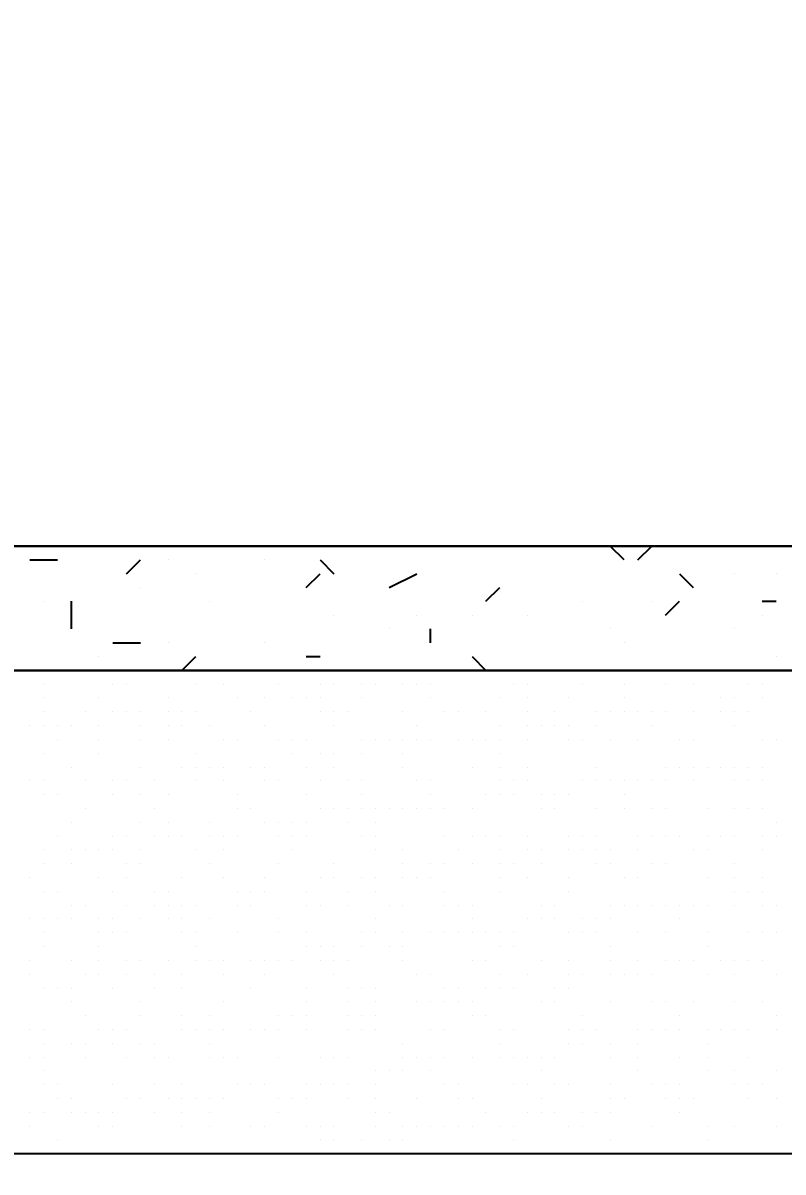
# Model space of a CAD drawing. Header units: metres. Extents: x -941 to 1333, y -28 to 1490.
# Drawn here: x 1024.326 to 1025.095, y 404.754 to 405.917 of the extents above; entities that cross this region are included whole.
import ezdxf

# ---------------------------------------------------------------- set-up
doc = ezdxf.new("R2010")
doc.units = ezdxf.units.M
doc.layers.add('window', color=3, linetype='Continuous')
doc.styles.add('style2A', font='swissc.ttf')
doc.dimstyles.get("Standard").update_dxf_attribs({"dimtxt": 0.4, "dimasz": 0.18, "dimexe": 0.18, "dimexo": 0.0625, "dimgap": 0, "dimtad": 0, "dimzin": 0, "dimdsep": 46, "dimtxsty": 'style2A', "dimcen": 0.09, "dimse1": 1, "dimse2": 1, "dimadec": 0, "dimazin": 0, "dimtfac": 1, "dimtofl": 0, "dimtmove": 0, "dimatfit": 3, "dimfxl": 0, "dimtolj": 1, "dimtzin": 0, "dimarcsym": 0})

# ---------------------------------------------------------------- blocks, each defined once
blk = doc.blocks.new('*D908')
at = {"layer": 'Defpoints', "color": 0}
for p in [(1025.7171, 418.4975), (1020.4543, 404.7727), (1025.7171, 404.7727)]:
    blk.add_point(p, dxfattribs=at)
at = {"layer": 'window', "color": 0, "lineweight": -2}
for p, q in [((1020.4543, 418.3175), (1020.4543, 412.0577)), ((1020.4543, 404.9527), (1020.4543, 411.2126))]:
    blk.add_line(p, q, dxfattribs=at)
at = {"layer": 'window', "color": 0}
for points in [[(1020.4243, 418.3175), (1020.4843, 418.3175), (1020.4543, 418.4975)], [(1020.4243, 404.9527), (1020.4843, 404.9527), (1020.4543, 404.7727)]]:
    blk.add_solid(points, dxfattribs=at)
at = {"layer": 'window', "color": 0, "insert": (1020.4543, 411.6351), "char_height": 0.3, "attachment_point": 5, "rotation": 90, "style": 'style2A'}
blk.add_mtext('\\A1;13.72', dxfattribs=at)

msp = doc.modelspace()

# ---------------------------------------------------------------- linework, layer by layer
at = {"lineweight": 25}
for points in [[(1027.86951, 404.5491), (1027.86951, 404.77272), (1027.86951, 405.38769), (1027.86951, 406.38001), (1028.09313, 406.38001), (1028.09313, 405.38769), (1028.09313, 404.77272), (1023.32718, 404.77272), (1023.32718, 405.38769), (1023.32718, 406.38001), (1023.32718, 417.58908)], [(1023.32718, 405.38769), (1028.09313, 405.38769), (1023.5508, 405.38769), (1023.5508, 405.2619), (1027.86951, 405.2619), (1023.5508, 405.2619)], [(1024.54313, 405.38769), (1024.54313, 405.38769)], [(1024.93447, 405.37371), (1024.92049, 405.38769)], [(1024.94844, 405.37371), (1024.96242, 405.38769)], [(1024.33348, 405.37371), (1024.36143, 405.37371)], [(1024.43132, 405.35973), (1024.44529, 405.37371)], [(1024.47325, 405.37371), (1024.47325, 405.37371)], [(1024.57108, 405.37371), (1024.57108, 405.37371)], [(1024.62699, 405.37371), (1024.64096, 405.35973)], [(1024.5012, 405.35973), (1024.5012, 405.35973)], [(1024.61301, 405.34576), (1024.62699, 405.35973)], [(1024.69687, 405.34576), (1024.72482, 405.35973)], [(1024.99037, 405.35973), (1025.00435, 405.34576)], [(1025.04628, 405.35973), (1025.04628, 405.35973)], [(1025.08821, 405.35973), (1025.08821, 405.35973)], [(1024.44529, 405.34576), (1024.44529, 405.34576)], [(1024.7947, 405.33178), (1024.80868, 405.34576)], [(1024.34746, 405.33178), (1024.34746, 405.33178)], [(1024.37541, 405.30383), (1024.37541, 405.33178)], [(1024.37541, 405.33178), (1024.37541, 405.33178)], [(1024.51517, 405.33178), (1024.51517, 405.33178)], [(1024.7947, 405.33178), (1024.7947, 405.33178)], [(1024.89254, 405.33178), (1024.89254, 405.33178)], [(1024.96242, 405.33178), (1024.96242, 405.33178)], [(1024.9764, 405.3178), (1024.99037, 405.33178)], [(1025.07423, 405.33178), (1025.08821, 405.33178)], [(1024.64096, 405.3178), (1024.64096, 405.3178)], [(1024.72482, 405.3178), (1024.72482, 405.3178)], [(1024.78073, 405.3178), (1024.78073, 405.3178)], [(1024.83663, 405.3178), (1024.83663, 405.3178)], [(1025.07423, 405.3178), (1025.07423, 405.3178)], [(1024.69687, 405.30383), (1024.69687, 405.30383)], [(1024.7388, 405.28985), (1024.7388, 405.30383)], [(1024.92049, 405.30383), (1024.92049, 405.30383)], [(1025.04628, 405.30383), (1025.04628, 405.30383)], [(1024.41734, 405.28985), (1024.43132, 405.28985), (1024.44529, 405.28985)], [(1024.47325, 405.28985), (1024.47325, 405.28985)], [(1024.57108, 405.28985), (1024.57108, 405.28985)], [(1024.57108, 405.28985), (1024.57108, 405.28985)], [(1024.93447, 405.28985), (1024.93447, 405.28985)], [(1024.40336, 405.27587), (1024.40336, 405.27587)], [(1024.48722, 405.2619), (1024.5012, 405.27587)], [(1024.61301, 405.27587), (1024.62699, 405.27587)], [(1024.78073, 405.27587), (1024.7947, 405.2619)], [(1025.08821, 405.27587), (1025.08821, 405.27587)], [(1024.37541, 405.2619), (1024.37541, 405.2619)], [(1024.44529, 405.2619), (1024.44529, 405.2619)], [(1024.44529, 405.2619), (1024.44529, 405.2619)], [(1024.5012, 405.2619), (1024.5012, 405.2619)], [(1024.57108, 405.2619), (1024.57108, 405.2619)], [(1024.64096, 405.2619), (1024.64096, 405.2619)], [(1024.71084, 405.2619), (1024.71084, 405.2619)], [(1024.71084, 405.2619), (1024.71084, 405.2619)], [(1024.7388, 405.2619), (1024.7388, 405.2619)], [(1024.75277, 405.2619), (1024.75277, 405.2619)], [(1024.76675, 405.2619), (1024.76675, 405.2619)], [(1024.78073, 405.2619), (1024.78073, 405.2619)], [(1024.90651, 405.2619), (1024.90651, 405.2619)], [(1025.01832, 405.2619), (1025.01832, 405.2619)], [(1025.04628, 405.2619), (1025.04628, 405.2619)], [(1024.34746, 405.24792), (1024.34746, 405.24792)], [(1024.41734, 405.24792), (1024.41734, 405.24792)], [(1024.43132, 405.24792), (1024.43132, 405.24792)], [(1024.43132, 405.24792), (1024.43132, 405.24792)], [(1024.5012, 405.24792), (1024.5012, 405.24792)], [(1024.52915, 405.24792), (1024.52915, 405.24792)], [(1024.58506, 405.24792), (1024.58506, 405.24792)], [(1024.62699, 405.24792), (1024.62699, 405.24792)], [(1024.64096, 405.24792), (1024.64096, 405.24792)], [(1024.66891, 405.24792), (1024.66891, 405.24792)], [(1024.66891, 405.24792), (1024.66891, 405.24792)], [(1024.68289, 405.24792), (1024.68289, 405.24792)], [(1024.71084, 405.24792), (1024.71084, 405.24792)], [(1024.72482, 405.24792), (1024.72482, 405.24792)], [(1024.7388, 405.24792), (1024.7388, 405.24792)], [(1024.82266, 405.24792), (1024.82266, 405.24792)], [(1024.83663, 405.24792), (1024.83663, 405.24792)], [(1024.89254, 405.24792), (1024.89254, 405.24792)], [(1024.93447, 405.24792), (1024.93447, 405.24792)], [(1024.9764, 405.24792), (1024.9764, 405.24792)], [(1025.00435, 405.24792), (1025.00435, 405.24792)], [(1025.06025, 405.24792), (1025.06025, 405.24792)], [(1025.07423, 405.24792), (1025.07423, 405.24792)], [(1024.34746, 405.23395), (1024.34746, 405.23395)], [(1024.40336, 405.23395), (1024.40336, 405.23395)], [(1024.47325, 405.23395), (1024.47325, 405.23395)], [(1024.54313, 405.23395), (1024.54313, 405.23395)], [(1024.54313, 405.23395), (1024.54313, 405.23395)], [(1024.57108, 405.23395), (1024.57108, 405.23395)], [(1024.59903, 405.23395), (1024.59903, 405.23395)], [(1024.61301, 405.23395), (1024.61301, 405.23395)], [(1024.61301, 405.23395), (1024.61301, 405.23395)], [(1024.62699, 405.23395), (1024.62699, 405.23395)], [(1024.66891, 405.23395), (1024.66891, 405.23395)], [(1024.7388, 405.23395), (1024.7388, 405.23395)], [(1024.80868, 405.23395), (1024.80868, 405.23395)], [(1024.83663, 405.23395), (1024.83663, 405.23395)], [(1024.87856, 405.23395), (1024.87856, 405.23395)], [(1024.93447, 405.23395), (1024.93447, 405.23395)], [(1025.0323, 405.23395), (1025.0323, 405.23395)], [(1025.0323, 405.23395), (1025.0323, 405.23395)], [(1025.04628, 405.23395), (1025.04628, 405.23395)], [(1025.04628, 405.23395), (1025.04628, 405.23395)], [(1025.07423, 405.23395), (1025.07423, 405.23395)], [(1024.34746, 405.21997), (1024.34746, 405.21997)], [(1024.38939, 405.21997), (1024.38939, 405.21997)], [(1024.41734, 405.21997), (1024.41734, 405.21997)], [(1024.43132, 405.21997), (1024.43132, 405.21997)], [(1024.44529, 405.21997), (1024.44529, 405.21997)], [(1024.47325, 405.21997), (1024.47325, 405.21997)], [(1024.47325, 405.21997), (1024.47325, 405.21997)], [(1024.48722, 405.21997), (1024.48722, 405.21997)], [(1024.5012, 405.21997), (1024.5012, 405.21997)], [(1024.5571, 405.21997), (1024.5571, 405.21997)], [(1024.5571, 405.21997), (1024.5571, 405.21997)], [(1024.62699, 405.21997), (1024.62699, 405.21997)], [(1024.64096, 405.21997), (1024.64096, 405.21997)], [(1024.65494, 405.21997), (1024.65494, 405.21997)], [(1024.71084, 405.21997), (1024.71084, 405.21997)], [(1024.71084, 405.21997), (1024.71084, 405.21997)], [(1024.75277, 405.21997), (1024.75277, 405.21997)], [(1024.76675, 405.21997), (1024.76675, 405.21997)], [(1024.76675, 405.21997), (1024.76675, 405.21997)], [(1024.7947, 405.21997), (1024.7947, 405.21997)], [(1024.83663, 405.21997), (1024.83663, 405.21997)], [(1024.86458, 405.21997), (1024.86458, 405.21997)], [(1024.86458, 405.21997), (1024.86458, 405.21997)], [(1024.90651, 405.21997), (1024.90651, 405.21997)], [(1024.92049, 405.21997), (1024.92049, 405.21997)], [(1024.93447, 405.21997), (1024.93447, 405.21997)], [(1024.94844, 405.21997), (1024.94844, 405.21997)], [(1024.96242, 405.21997), (1024.96242, 405.21997)], [(1024.9764, 405.21997), (1024.9764, 405.21997)], [(1024.9764, 405.21997), (1024.9764, 405.21997)], [(1025.00435, 405.21997), (1025.00435, 405.21997)], [(1025.0323, 405.21997), (1025.0323, 405.21997)], [(1025.04628, 405.21997), (1025.04628, 405.21997)], [(1025.06025, 405.21997), (1025.06025, 405.21997)], [(1024.33348, 405.20599), (1024.33348, 405.20599)], [(1024.33348, 405.20599), (1024.33348, 405.20599)], [(1024.34746, 405.20599), (1024.34746, 405.20599)], [(1024.36143, 405.20599), (1024.36143, 405.20599)], [(1024.37541, 405.20599), (1024.37541, 405.20599)], [(1024.37541, 405.20599), (1024.37541, 405.20599)], [(1024.40336, 405.20599), (1024.40336, 405.20599)], [(1024.40336, 405.20599), (1024.40336, 405.20599)], [(1024.44529, 405.20599), (1024.44529, 405.20599)], [(1024.47325, 405.20599), (1024.47325, 405.20599)], [(1024.48722, 405.20599), (1024.48722, 405.20599)], [(1024.51517, 405.20599), (1024.51517, 405.20599)], [(1024.57108, 405.20599), (1024.57108, 405.20599)], [(1024.57108, 405.20599), (1024.57108, 405.20599)], [(1024.64096, 405.20599), (1024.64096, 405.20599)], [(1024.72482, 405.20599), (1024.72482, 405.20599)], [(1024.80868, 405.20599), (1024.80868, 405.20599)], [(1024.83663, 405.20599), (1024.83663, 405.20599)], [(1024.85061, 405.20599), (1024.85061, 405.20599)], [(1024.86458, 405.20599), (1024.86458, 405.20599)], [(1024.87856, 405.20599), (1024.87856, 405.20599)], [(1024.90651, 405.20599), (1024.90651, 405.20599)], [(1024.96242, 405.20599), (1024.96242, 405.20599)], [(1024.96242, 405.20599), (1024.96242, 405.20599)], [(1025.04628, 405.20599), (1025.04628, 405.20599)], [(1024.36143, 405.19202), (1024.36143, 405.19202)], [(1024.40336, 405.19202), (1024.40336, 405.19202)], [(1024.44529, 405.19202), (1024.44529, 405.19202)], [(1024.47325, 405.19202), (1024.47325, 405.19202)], [(1024.47325, 405.19202), (1024.47325, 405.19202)], [(1024.52915, 405.19202), (1024.52915, 405.19202)], [(1024.54313, 405.19202), (1024.54313, 405.19202)], [(1024.58506, 405.19202), (1024.58506, 405.19202)], [(1024.59903, 405.19202), (1024.59903, 405.19202)], [(1024.61301, 405.19202), (1024.61301, 405.19202)], [(1024.66891, 405.19202), (1024.66891, 405.19202)], [(1024.68289, 405.19202), (1024.68289, 405.19202)], [(1024.68289, 405.19202), (1024.68289, 405.19202)], [(1024.69687, 405.19202), (1024.69687, 405.19202)], [(1024.71084, 405.19202), (1024.71084, 405.19202)], [(1024.72482, 405.19202), (1024.72482, 405.19202)], [(1024.7388, 405.19202), (1024.7388, 405.19202)], [(1024.76675, 405.19202), (1024.76675, 405.19202)], [(1024.76675, 405.19202), (1024.76675, 405.19202)], [(1024.78073, 405.19202), (1024.78073, 405.19202)], [(1024.78073, 405.19202), (1024.78073, 405.19202)], [(1024.7947, 405.19202), (1024.7947, 405.19202)], [(1024.80868, 405.19202), (1024.80868, 405.19202)], [(1024.83663, 405.19202), (1024.83663, 405.19202)], [(1024.87856, 405.19202), (1024.87856, 405.19202)], [(1024.87856, 405.19202), (1024.87856, 405.19202)], [(1024.89254, 405.19202), (1024.89254, 405.19202)], [(1024.92049, 405.19202), (1024.92049, 405.19202)], [(1024.94844, 405.19202), (1024.94844, 405.19202)], [(1024.99037, 405.19202), (1024.99037, 405.19202)], [(1025.00435, 405.19202), (1025.00435, 405.19202)], [(1025.00435, 405.19202), (1025.00435, 405.19202)], [(1025.07423, 405.19202), (1025.07423, 405.19202)], [(1025.07423, 405.19202), (1025.07423, 405.19202)], [(1025.08821, 405.19202), (1025.08821, 405.19202)], [(1024.34746, 405.17804), (1024.34746, 405.17804)], [(1024.40336, 405.17804), (1024.40336, 405.17804)], [(1024.5012, 405.17804), (1024.5012, 405.17804)], [(1024.59903, 405.17804), (1024.59903, 405.17804)], [(1024.59903, 405.17804), (1024.59903, 405.17804)], [(1024.62699, 405.17804), (1024.62699, 405.17804)], [(1024.64096, 405.17804), (1024.64096, 405.17804)], [(1024.66891, 405.17804), (1024.66891, 405.17804)], [(1024.71084, 405.17804), (1024.71084, 405.17804)], [(1024.80868, 405.17804), (1024.80868, 405.17804)], [(1024.37541, 405.16406), (1024.37541, 405.16406)], [(1024.44529, 405.16406), (1024.44529, 405.16406)], [(1024.48722, 405.16406), (1024.48722, 405.16406)], [(1024.5012, 405.16406), (1024.5012, 405.16406)], [(1024.51517, 405.16406), (1024.51517, 405.16406)], [(1024.52915, 405.16406), (1024.52915, 405.16406)], [(1024.5571, 405.16406), (1024.5571, 405.16406)], [(1024.57108, 405.16406), (1024.57108, 405.16406)], [(1024.57108, 405.16406), (1024.57108, 405.16406)], [(1024.61301, 405.16406), (1024.61301, 405.16406)], [(1024.64096, 405.16406), (1024.64096, 405.16406)], [(1024.71084, 405.16406), (1024.71084, 405.16406)], [(1024.78073, 405.16406), (1024.78073, 405.16406)], [(1024.80868, 405.16406), (1024.80868, 405.16406)], [(1024.83663, 405.16406), (1024.83663, 405.16406)], [(1024.90651, 405.16406), (1024.90651, 405.16406)], [(1024.90651, 405.16406), (1024.90651, 405.16406)], [(1024.9764, 405.16406), (1024.9764, 405.16406)], [(1024.99037, 405.16406), (1024.99037, 405.16406)], [(1025.00435, 405.16406), (1025.00435, 405.16406)], [(1025.01832, 405.16406), (1025.01832, 405.16406)], [(1025.0323, 405.16406), (1025.0323, 405.16406)], [(1025.04628, 405.16406), (1025.04628, 405.16406)], [(1025.06025, 405.16406), (1025.06025, 405.16406)], [(1025.07423, 405.16406), (1025.07423, 405.16406)], [(1024.33348, 405.15009), (1024.33348, 405.15009)], [(1024.33348, 405.15009), (1024.33348, 405.15009)], [(1024.34746, 405.15009), (1024.34746, 405.15009)], [(1024.38939, 405.15009), (1024.38939, 405.15009)], [(1024.41734, 405.15009), (1024.41734, 405.15009)], [(1024.41734, 405.15009), (1024.41734, 405.15009)], [(1024.43132, 405.15009), (1024.43132, 405.15009)], [(1024.43132, 405.15009), (1024.43132, 405.15009)], [(1024.43132, 405.15009), (1024.43132, 405.15009)], [(1024.45927, 405.15009), (1024.45927, 405.15009)], [(1024.5012, 405.15009), (1024.5012, 405.15009)], [(1024.52915, 405.15009), (1024.52915, 405.15009)], [(1024.57108, 405.15009), (1024.57108, 405.15009)], [(1024.58506, 405.15009), (1024.58506, 405.15009)], [(1024.62699, 405.15009), (1024.62699, 405.15009)], [(1024.65494, 405.15009), (1024.65494, 405.15009)], [(1024.66891, 405.15009), (1024.66891, 405.15009)], [(1024.72482, 405.15009), (1024.72482, 405.15009)], [(1024.7388, 405.15009), (1024.7388, 405.15009)], [(1024.7388, 405.15009), (1024.7388, 405.15009)], [(1024.80868, 405.15009), (1024.80868, 405.15009)], [(1024.82266, 405.15009), (1024.82266, 405.15009)], [(1024.83663, 405.15009), (1024.83663, 405.15009)], [(1024.89254, 405.15009), (1024.89254, 405.15009)], [(1024.89254, 405.15009), (1024.89254, 405.15009)], [(1024.90651, 405.15009), (1024.90651, 405.15009)], [(1024.92049, 405.15009), (1024.92049, 405.15009)], [(1024.93447, 405.15009), (1024.93447, 405.15009)], [(1024.93447, 405.15009), (1024.93447, 405.15009)], [(1024.94844, 405.15009), (1024.94844, 405.15009)], [(1024.96242, 405.15009), (1024.96242, 405.15009)], [(1024.9764, 405.15009), (1024.9764, 405.15009)], [(1025.00435, 405.15009), (1025.00435, 405.15009)], [(1025.04628, 405.15009), (1025.04628, 405.15009)], [(1025.04628, 405.15009), (1025.04628, 405.15009)], [(1025.06025, 405.15009), (1025.06025, 405.15009)], [(1025.07423, 405.15009), (1025.07423, 405.15009)], [(1024.34746, 405.13611), (1024.34746, 405.13611)], [(1024.34746, 405.13611), (1024.34746, 405.13611)], [(1024.36143, 405.13611), (1024.36143, 405.13611)], [(1024.41734, 405.13611), (1024.41734, 405.13611)], [(1024.44529, 405.13611), (1024.44529, 405.13611)], [(1024.47325, 405.13611), (1024.47325, 405.13611)], [(1024.54313, 405.13611), (1024.54313, 405.13611)], [(1024.61301, 405.13611), (1024.61301, 405.13611)], [(1024.66891, 405.13611), (1024.66891, 405.13611)], [(1024.7388, 405.13611), (1024.7388, 405.13611)], [(1024.7947, 405.13611), (1024.7947, 405.13611)], [(1024.80868, 405.13611), (1024.80868, 405.13611)], [(1024.82266, 405.13611), (1024.82266, 405.13611)], [(1024.85061, 405.13611), (1024.85061, 405.13611)], [(1024.86458, 405.13611), (1024.86458, 405.13611)], [(1024.87856, 405.13611), (1024.87856, 405.13611)], [(1024.93447, 405.13611), (1024.93447, 405.13611)], [(1024.38939, 405.12213), (1024.38939, 405.12213)], [(1024.45927, 405.12213), (1024.45927, 405.12213)], [(1024.45927, 405.12213), (1024.45927, 405.12213)], [(1024.54313, 405.12213), (1024.54313, 405.12213)], [(1024.5571, 405.12213), (1024.5571, 405.12213)], [(1024.62699, 405.12213), (1024.62699, 405.12213)], [(1024.64096, 405.12213), (1024.64096, 405.12213)], [(1024.65494, 405.12213), (1024.65494, 405.12213)], [(1024.66891, 405.12213), (1024.66891, 405.12213)], [(1024.68289, 405.12213), (1024.68289, 405.12213)], [(1024.69687, 405.12213), (1024.69687, 405.12213)], [(1024.71084, 405.12213), (1024.71084, 405.12213)], [(1024.72482, 405.12213), (1024.72482, 405.12213)], [(1024.7388, 405.12213), (1024.7388, 405.12213)], [(1024.75277, 405.12213), (1024.75277, 405.12213)], [(1024.75277, 405.12213), (1024.75277, 405.12213)], [(1024.78073, 405.12213), (1024.78073, 405.12213)], [(1024.78073, 405.12213), (1024.78073, 405.12213)], [(1024.85061, 405.12213), (1024.85061, 405.12213)], [(1024.86458, 405.12213), (1024.86458, 405.12213)], [(1024.86458, 405.12213), (1024.86458, 405.12213)], [(1024.90651, 405.12213), (1024.90651, 405.12213)], [(1024.93447, 405.12213), (1024.93447, 405.12213)], [(1024.96242, 405.12213), (1024.96242, 405.12213)], [(1024.9764, 405.12213), (1024.9764, 405.12213)], [(1025.01832, 405.12213), (1025.01832, 405.12213)], [(1025.04628, 405.12213), (1025.04628, 405.12213)], [(1025.06025, 405.12213), (1025.06025, 405.12213)], [(1025.07423, 405.12213), (1025.07423, 405.12213)], [(1024.37541, 405.10816), (1024.37541, 405.10816)], [(1024.37541, 405.10816), (1024.37541, 405.10816)], [(1024.44529, 405.10816), (1024.44529, 405.10816)], [(1024.47325, 405.10816), (1024.47325, 405.10816)], [(1024.51517, 405.10816), (1024.51517, 405.10816)], [(1024.57108, 405.10816), (1024.57108, 405.10816)], [(1024.58506, 405.10816), (1024.58506, 405.10816)], [(1024.58506, 405.10816), (1024.58506, 405.10816)], [(1024.59903, 405.10816), (1024.59903, 405.10816)], [(1024.61301, 405.10816), (1024.61301, 405.10816)], [(1024.65494, 405.10816), (1024.65494, 405.10816)], [(1024.68289, 405.10816), (1024.68289, 405.10816)], [(1025.08821, 405.10816), (1025.08821, 405.10816)], [(1024.36143, 405.09418), (1024.36143, 405.09418)], [(1024.41734, 405.09418), (1024.41734, 405.09418)], [(1024.43132, 405.09418), (1024.43132, 405.09418)], [(1024.45927, 405.09418), (1024.45927, 405.09418)], [(1024.47325, 405.09418), (1024.47325, 405.09418)], [(1024.48722, 405.09418), (1024.48722, 405.09418)], [(1024.51517, 405.09418), (1024.51517, 405.09418)], [(1024.51517, 405.09418), (1024.51517, 405.09418)], [(1024.52915, 405.09418), (1024.52915, 405.09418)], [(1024.54313, 405.09418), (1024.54313, 405.09418)], [(1024.54313, 405.09418), (1024.54313, 405.09418)], [(1024.58506, 405.09418), (1024.58506, 405.09418)], [(1024.59903, 405.09418), (1024.59903, 405.09418)], [(1024.61301, 405.09418), (1024.61301, 405.09418)], [(1024.66891, 405.09418), (1024.66891, 405.09418)], [(1024.68289, 405.09418), (1024.68289, 405.09418)], [(1024.75277, 405.09418), (1024.75277, 405.09418)], [(1024.75277, 405.09418), (1024.75277, 405.09418)], [(1024.78073, 405.09418), (1024.78073, 405.09418)], [(1024.7947, 405.09418), (1024.7947, 405.09418)], [(1024.80868, 405.09418), (1024.80868, 405.09418)], [(1024.83663, 405.09418), (1024.83663, 405.09418)], [(1024.87856, 405.09418), (1024.87856, 405.09418)], [(1024.89254, 405.09418), (1024.89254, 405.09418)], [(1024.90651, 405.09418), (1024.90651, 405.09418)], [(1024.94844, 405.09418), (1024.94844, 405.09418)], [(1024.96242, 405.09418), (1024.96242, 405.09418)], [(1024.9764, 405.09418), (1024.9764, 405.09418)], [(1024.99037, 405.09418), (1024.99037, 405.09418)], [(1024.99037, 405.09418), (1024.99037, 405.09418)], [(1025.01832, 405.09418), (1025.01832, 405.09418)], [(1025.01832, 405.09418), (1025.01832, 405.09418)], [(1025.0323, 405.09418), (1025.0323, 405.09418)], [(1025.04628, 405.09418), (1025.04628, 405.09418)], [(1025.07423, 405.09418), (1025.07423, 405.09418)], [(1025.07423, 405.09418), (1025.07423, 405.09418)], [(1025.08821, 405.09418), (1025.08821, 405.09418)], [(1024.34746, 405.0802), (1024.34746, 405.0802)], [(1024.37541, 405.0802), (1024.37541, 405.0802)], [(1024.37541, 405.0802), (1024.37541, 405.0802)], [(1024.38939, 405.0802), (1024.38939, 405.0802)], [(1024.40336, 405.0802), (1024.40336, 405.0802)], [(1024.41734, 405.0802), (1024.41734, 405.0802)], [(1024.44529, 405.0802), (1024.44529, 405.0802)], [(1024.44529, 405.0802), (1024.44529, 405.0802)], [(1024.5012, 405.0802), (1024.5012, 405.0802)], [(1024.52915, 405.0802), (1024.52915, 405.0802)], [(1024.59903, 405.0802), (1024.59903, 405.0802)], [(1024.59903, 405.0802), (1024.59903, 405.0802)], [(1024.68289, 405.0802), (1024.68289, 405.0802)], [(1024.71084, 405.0802), (1024.71084, 405.0802)], [(1024.76675, 405.0802), (1024.76675, 405.0802)], [(1024.80868, 405.0802), (1024.80868, 405.0802)], [(1024.83663, 405.0802), (1024.83663, 405.0802)], [(1024.85061, 405.0802), (1024.85061, 405.0802)], [(1024.87856, 405.0802), (1024.87856, 405.0802)], [(1024.89254, 405.0802), (1024.89254, 405.0802)], [(1024.90651, 405.0802), (1024.90651, 405.0802)], [(1024.92049, 405.0802), (1024.92049, 405.0802)], [(1024.92049, 405.0802), (1024.92049, 405.0802)], [(1024.94844, 405.0802), (1024.94844, 405.0802)], [(1025.00435, 405.0802), (1025.00435, 405.0802)], [(1025.01832, 405.0802), (1025.01832, 405.0802)], [(1025.07423, 405.0802), (1025.07423, 405.0802)], [(1024.34746, 405.06623), (1024.34746, 405.06623)], [(1024.37541, 405.06623), (1024.37541, 405.06623)], [(1024.43132, 405.06623), (1024.43132, 405.06623)], [(1024.44529, 405.06623), (1024.44529, 405.06623)], [(1024.51517, 405.06623), (1024.51517, 405.06623)], [(1024.58506, 405.06623), (1024.58506, 405.06623)], [(1024.64096, 405.06623), (1024.64096, 405.06623)], [(1024.71084, 405.06623), (1024.71084, 405.06623)], [(1024.7388, 405.06623), (1024.7388, 405.06623)], [(1024.75277, 405.06623), (1024.75277, 405.06623)], [(1024.78073, 405.06623), (1024.78073, 405.06623)], [(1024.78073, 405.06623), (1024.78073, 405.06623)], [(1024.80868, 405.06623), (1024.80868, 405.06623)], [(1024.82266, 405.06623), (1024.82266, 405.06623)], [(1024.85061, 405.06623), (1024.85061, 405.06623)], [(1024.90651, 405.06623), (1024.90651, 405.06623)], [(1024.92049, 405.06623), (1024.92049, 405.06623)], [(1024.96242, 405.06623), (1024.96242, 405.06623)], [(1024.9764, 405.06623), (1024.9764, 405.06623)], [(1025.04628, 405.06623), (1025.04628, 405.06623)], [(1025.04628, 405.06623), (1025.04628, 405.06623)], [(1024.33348, 405.05225), (1024.33348, 405.05225)], [(1024.40336, 405.05225), (1024.40336, 405.05225)], [(1024.43132, 405.05225), (1024.43132, 405.05225)], [(1024.48722, 405.05225), (1024.48722, 405.05225)], [(1024.52915, 405.05225), (1024.52915, 405.05225)], [(1024.57108, 405.05225), (1024.57108, 405.05225)], [(1024.62699, 405.05225), (1024.62699, 405.05225)], [(1024.64096, 405.05225), (1024.64096, 405.05225)], [(1024.64096, 405.05225), (1024.64096, 405.05225)], [(1024.64096, 405.05225), (1024.64096, 405.05225)], [(1024.66891, 405.05225), (1024.66891, 405.05225)], [(1024.68289, 405.05225), (1024.68289, 405.05225)], [(1024.71084, 405.05225), (1024.71084, 405.05225)], [(1024.72482, 405.05225), (1024.72482, 405.05225)], [(1024.7388, 405.05225), (1024.7388, 405.05225)], [(1024.80868, 405.05225), (1024.80868, 405.05225)], [(1024.83663, 405.05225), (1024.83663, 405.05225)], [(1024.87856, 405.05225), (1024.87856, 405.05225)], [(1024.93447, 405.05225), (1024.93447, 405.05225)], [(1024.94844, 405.05225), (1024.94844, 405.05225)], [(1025.01832, 405.05225), (1025.01832, 405.05225)], [(1025.04628, 405.05225), (1025.04628, 405.05225)], [(1025.07423, 405.05225), (1025.07423, 405.05225)], [(1024.34746, 405.03828), (1024.34746, 405.03828)], [(1024.34746, 405.03828), (1024.34746, 405.03828)], [(1024.36143, 405.03828), (1024.36143, 405.03828)], [(1024.41734, 405.03828), (1024.41734, 405.03828)], [(1024.45927, 405.03828), (1024.45927, 405.03828)], [(1024.47325, 405.03828), (1024.47325, 405.03828)], [(1024.54313, 405.03828), (1024.54313, 405.03828)], [(1024.54313, 405.03828), (1024.54313, 405.03828)], [(1024.5571, 405.03828), (1024.5571, 405.03828)], [(1024.5571, 405.03828), (1024.5571, 405.03828)], [(1024.57108, 405.03828), (1024.57108, 405.03828)], [(1024.61301, 405.03828), (1024.61301, 405.03828)], [(1024.61301, 405.03828), (1024.61301, 405.03828)], [(1024.65494, 405.03828), (1024.65494, 405.03828)], [(1024.68289, 405.03828), (1024.68289, 405.03828)], [(1024.75277, 405.03828), (1024.75277, 405.03828)], [(1024.80868, 405.03828), (1024.80868, 405.03828)], [(1024.87856, 405.03828), (1024.87856, 405.03828)], [(1025.04628, 405.03828), (1025.04628, 405.03828)], [(1025.06025, 405.03828), (1025.06025, 405.03828)], [(1025.07423, 405.03828), (1025.07423, 405.03828)], [(1024.37541, 405.0243), (1024.37541, 405.0243)], [(1024.38939, 405.0243), (1024.38939, 405.0243)], [(1024.43132, 405.0243), (1024.43132, 405.0243)], [(1024.45927, 405.0243), (1024.45927, 405.0243)], [(1024.47325, 405.0243), (1024.47325, 405.0243)], [(1024.47325, 405.0243), (1024.47325, 405.0243)], [(1024.48722, 405.0243), (1024.48722, 405.0243)], [(1024.5012, 405.0243), (1024.5012, 405.0243)], [(1024.54313, 405.0243), (1024.54313, 405.0243)], [(1024.5571, 405.0243), (1024.5571, 405.0243)], [(1024.61301, 405.0243), (1024.61301, 405.0243)], [(1024.62699, 405.0243), (1024.62699, 405.0243)], [(1024.65494, 405.0243), (1024.65494, 405.0243)], [(1024.69687, 405.0243), (1024.69687, 405.0243)], [(1024.71084, 405.0243), (1024.71084, 405.0243)], [(1024.71084, 405.0243), (1024.71084, 405.0243)], [(1024.75277, 405.0243), (1024.75277, 405.0243)], [(1024.76675, 405.0243), (1024.76675, 405.0243)], [(1024.78073, 405.0243), (1024.78073, 405.0243)], [(1024.78073, 405.0243), (1024.78073, 405.0243)], [(1024.85061, 405.0243), (1024.85061, 405.0243)], [(1024.85061, 405.0243), (1024.85061, 405.0243)], [(1024.86458, 405.0243), (1024.86458, 405.0243)], [(1024.86458, 405.0243), (1024.86458, 405.0243)], [(1024.92049, 405.0243), (1024.92049, 405.0243)], [(1024.93447, 405.0243), (1024.93447, 405.0243)], [(1024.93447, 405.0243), (1024.93447, 405.0243)], [(1024.94844, 405.0243), (1024.94844, 405.0243)], [(1024.96242, 405.0243), (1024.96242, 405.0243)], [(1024.9764, 405.0243), (1024.9764, 405.0243)], [(1024.9764, 405.0243), (1024.9764, 405.0243)], [(1024.99037, 405.0243), (1024.99037, 405.0243)], [(1025.00435, 405.0243), (1025.00435, 405.0243)], [(1025.00435, 405.0243), (1025.00435, 405.0243)], [(1025.01832, 405.0243), (1025.01832, 405.0243)], [(1025.04628, 405.0243), (1025.04628, 405.0243)], [(1025.07423, 405.0243), (1025.07423, 405.0243)], [(1025.08821, 405.0243), (1025.08821, 405.0243)], [(1024.33348, 405.01032), (1024.33348, 405.01032)], [(1024.34746, 405.01032), (1024.34746, 405.01032)], [(1024.36143, 405.01032), (1024.36143, 405.01032)], [(1024.37541, 405.01032), (1024.37541, 405.01032)], [(1024.37541, 405.01032), (1024.37541, 405.01032)], [(1024.40336, 405.01032), (1024.40336, 405.01032)], [(1024.41734, 405.01032), (1024.41734, 405.01032)], [(1024.44529, 405.01032), (1024.44529, 405.01032)], [(1024.47325, 405.01032), (1024.47325, 405.01032)], [(1024.48722, 405.01032), (1024.48722, 405.01032)], [(1024.51517, 405.01032), (1024.51517, 405.01032)], [(1024.58506, 405.01032), (1024.58506, 405.01032)], [(1024.58506, 405.01032), (1024.58506, 405.01032)], [(1024.68289, 405.01032), (1024.68289, 405.01032)], [(1024.78073, 405.01032), (1024.78073, 405.01032)], [(1024.83663, 405.01032), (1024.83663, 405.01032)], [(1024.85061, 405.01032), (1024.85061, 405.01032)], [(1024.86458, 405.01032), (1024.86458, 405.01032)], [(1024.89254, 405.01032), (1024.89254, 405.01032)], [(1024.90651, 405.01032), (1024.90651, 405.01032)], [(1024.92049, 405.01032), (1024.92049, 405.01032)], [(1024.99037, 405.01032), (1024.99037, 405.01032)], [(1024.34746, 404.99635), (1024.34746, 404.99635)], [(1024.40336, 404.99635), (1024.40336, 404.99635)], [(1024.41734, 404.99635), (1024.41734, 404.99635)], [(1024.43132, 404.99635), (1024.43132, 404.99635)], [(1024.48722, 404.99635), (1024.48722, 404.99635)], [(1024.5012, 404.99635), (1024.5012, 404.99635)], [(1024.54313, 404.99635), (1024.54313, 404.99635)], [(1024.58506, 404.99635), (1024.58506, 404.99635)], [(1024.61301, 404.99635), (1024.61301, 404.99635)], [(1024.66891, 404.99635), (1024.66891, 404.99635)], [(1024.68289, 404.99635), (1024.68289, 404.99635)], [(1024.71084, 404.99635), (1024.71084, 404.99635)], [(1024.7388, 404.99635), (1024.7388, 404.99635)], [(1024.7388, 404.99635), (1024.7388, 404.99635)], [(1024.75277, 404.99635), (1024.75277, 404.99635)], [(1024.76675, 404.99635), (1024.76675, 404.99635)], [(1024.78073, 404.99635), (1024.78073, 404.99635)], [(1024.7947, 404.99635), (1024.7947, 404.99635)], [(1024.80868, 404.99635), (1024.80868, 404.99635)], [(1024.82266, 404.99635), (1024.82266, 404.99635)], [(1024.87856, 404.99635), (1024.87856, 404.99635)], [(1024.89254, 404.99635), (1024.89254, 404.99635)], [(1024.90651, 404.99635), (1024.90651, 404.99635)], [(1024.94844, 404.99635), (1024.94844, 404.99635)], [(1024.9764, 404.99635), (1024.9764, 404.99635)], [(1025.01832, 404.99635), (1025.01832, 404.99635)], [(1025.06025, 404.99635), (1025.06025, 404.99635)], [(1025.07423, 404.99635), (1025.07423, 404.99635)], [(1025.08821, 404.99635), (1025.08821, 404.99635)], [(1024.34746, 404.98237), (1024.34746, 404.98237)], [(1024.40336, 404.98237), (1024.40336, 404.98237)], [(1024.5012, 404.98237), (1024.5012, 404.98237)], [(1024.61301, 404.98237), (1024.61301, 404.98237)], [(1024.62699, 404.98237), (1024.62699, 404.98237)], [(1024.64096, 404.98237), (1024.64096, 404.98237)], [(1024.66891, 404.98237), (1024.66891, 404.98237)], [(1024.69687, 404.98237), (1024.69687, 404.98237)], [(1024.71084, 404.98237), (1024.71084, 404.98237)], [(1024.80868, 404.98237), (1024.80868, 404.98237)], [(1024.82266, 404.98237), (1024.82266, 404.98237)], [(1024.92049, 404.98237), (1024.92049, 404.98237)], [(1025.01832, 404.98237), (1025.01832, 404.98237)], [(1024.33348, 404.96839), (1024.33348, 404.96839)], [(1024.37541, 404.96839), (1024.37541, 404.96839)], [(1024.40336, 404.96839), (1024.40336, 404.96839)], [(1024.43132, 404.96839), (1024.43132, 404.96839)], [(1024.44529, 404.96839), (1024.44529, 404.96839)], [(1024.47325, 404.96839), (1024.47325, 404.96839)], [(1024.5012, 404.96839), (1024.5012, 404.96839)], [(1024.51517, 404.96839), (1024.51517, 404.96839)], [(1024.52915, 404.96839), (1024.52915, 404.96839)], [(1024.52915, 404.96839), (1024.52915, 404.96839)], [(1024.5571, 404.96839), (1024.5571, 404.96839)], [(1024.5571, 404.96839), (1024.5571, 404.96839)], [(1024.57108, 404.96839), (1024.57108, 404.96839)], [(1024.58506, 404.96839), (1024.58506, 404.96839)], [(1024.59903, 404.96839), (1024.59903, 404.96839)], [(1024.62699, 404.96839), (1024.62699, 404.96839)], [(1024.64096, 404.96839), (1024.64096, 404.96839)], [(1024.65494, 404.96839), (1024.65494, 404.96839)], [(1024.71084, 404.96839), (1024.71084, 404.96839)], [(1024.71084, 404.96839), (1024.71084, 404.96839)], [(1024.78073, 404.96839), (1024.78073, 404.96839)], [(1024.7947, 404.96839), (1024.7947, 404.96839)], [(1024.85061, 404.96839), (1024.85061, 404.96839)], [(1024.87856, 404.96839), (1024.87856, 404.96839)], [(1024.92049, 404.96839), (1024.92049, 404.96839)], [(1024.94844, 404.96839), (1024.94844, 404.96839)], [(1024.9764, 404.96839), (1024.9764, 404.96839)], [(1024.99037, 404.96839), (1024.99037, 404.96839)], [(1025.00435, 404.96839), (1025.00435, 404.96839)], [(1025.0323, 404.96839), (1025.0323, 404.96839)], [(1025.0323, 404.96839), (1025.0323, 404.96839)], [(1025.04628, 404.96839), (1025.04628, 404.96839)], [(1025.06025, 404.96839), (1025.06025, 404.96839)], [(1025.07423, 404.96839), (1025.07423, 404.96839)], [(1024.33348, 404.95442), (1024.33348, 404.95442)], [(1024.38939, 404.95442), (1024.38939, 404.95442)], [(1024.40336, 404.95442), (1024.40336, 404.95442)], [(1024.43132, 404.95442), (1024.43132, 404.95442)], [(1024.45927, 404.95442), (1024.45927, 404.95442)], [(1024.48722, 404.95442), (1024.48722, 404.95442)], [(1024.48722, 404.95442), (1024.48722, 404.95442)], [(1024.52915, 404.95442), (1024.52915, 404.95442)], [(1024.57108, 404.95442), (1024.57108, 404.95442)], [(1024.64096, 404.95442), (1024.64096, 404.95442)], [(1024.72482, 404.95442), (1024.72482, 404.95442)], [(1024.7388, 404.95442), (1024.7388, 404.95442)], [(1024.80868, 404.95442), (1024.80868, 404.95442)], [(1024.83663, 404.95442), (1024.83663, 404.95442)], [(1024.87856, 404.95442), (1024.87856, 404.95442)], [(1024.89254, 404.95442), (1024.89254, 404.95442)], [(1024.92049, 404.95442), (1024.92049, 404.95442)], [(1024.93447, 404.95442), (1024.93447, 404.95442)], [(1024.93447, 404.95442), (1024.93447, 404.95442)], [(1024.94844, 404.95442), (1024.94844, 404.95442)], [(1024.94844, 404.95442), (1024.94844, 404.95442)], [(1024.96242, 404.95442), (1024.96242, 404.95442)], [(1024.96242, 404.95442), (1024.96242, 404.95442)], [(1025.01832, 404.95442), (1025.01832, 404.95442)], [(1025.04628, 404.95442), (1025.04628, 404.95442)], [(1025.04628, 404.95442), (1025.04628, 404.95442)], [(1025.08821, 404.95442), (1025.08821, 404.95442)], [(1024.34746, 404.94044), (1024.34746, 404.94044)], [(1024.34746, 404.94044), (1024.34746, 404.94044)], [(1024.36143, 404.94044), (1024.36143, 404.94044)], [(1024.37541, 404.94044), (1024.37541, 404.94044)], [(1024.41734, 404.94044), (1024.41734, 404.94044)], [(1024.45927, 404.94044), (1024.45927, 404.94044)], [(1024.48722, 404.94044), (1024.48722, 404.94044)], [(1024.5571, 404.94044), (1024.5571, 404.94044)], [(1024.5571, 404.94044), (1024.5571, 404.94044)], [(1024.61301, 404.94044), (1024.61301, 404.94044)], [(1024.65494, 404.94044), (1024.65494, 404.94044)], [(1024.66891, 404.94044), (1024.66891, 404.94044)], [(1024.68289, 404.94044), (1024.68289, 404.94044)], [(1024.75277, 404.94044), (1024.75277, 404.94044)], [(1024.76675, 404.94044), (1024.76675, 404.94044)], [(1024.7947, 404.94044), (1024.7947, 404.94044)], [(1024.80868, 404.94044), (1024.80868, 404.94044)], [(1024.82266, 404.94044), (1024.82266, 404.94044)], [(1024.82266, 404.94044), (1024.82266, 404.94044)], [(1024.86458, 404.94044), (1024.86458, 404.94044)], [(1024.86458, 404.94044), (1024.86458, 404.94044)], [(1024.87856, 404.94044), (1024.87856, 404.94044)], [(1024.87856, 404.94044), (1024.87856, 404.94044)], [(1024.37541, 404.92646), (1024.37541, 404.92646)], [(1024.37541, 404.92646), (1024.37541, 404.92646)], [(1024.44529, 404.92646), (1024.44529, 404.92646)], [(1024.52915, 404.92646), (1024.52915, 404.92646)], [(1024.61301, 404.92646), (1024.61301, 404.92646)], [(1024.65494, 404.92646), (1024.65494, 404.92646)], [(1024.68289, 404.92646), (1024.68289, 404.92646)], [(1024.68289, 404.92646), (1024.68289, 404.92646)], [(1024.72482, 404.92646), (1024.72482, 404.92646)], [(1024.72482, 404.92646), (1024.72482, 404.92646)], [(1024.7388, 404.92646), (1024.7388, 404.92646)], [(1024.75277, 404.92646), (1024.75277, 404.92646)], [(1024.76675, 404.92646), (1024.76675, 404.92646)], [(1024.78073, 404.92646), (1024.78073, 404.92646)], [(1024.85061, 404.92646), (1024.85061, 404.92646)], [(1024.85061, 404.92646), (1024.85061, 404.92646)], [(1024.86458, 404.92646), (1024.86458, 404.92646)], [(1024.92049, 404.92646), (1024.92049, 404.92646)], [(1024.92049, 404.92646), (1024.92049, 404.92646)], [(1024.96242, 404.92646), (1024.96242, 404.92646)], [(1024.9764, 404.92646), (1024.9764, 404.92646)], [(1025.00435, 404.92646), (1025.00435, 404.92646)], [(1025.04628, 404.92646), (1025.04628, 404.92646)], [(1025.07423, 404.92646), (1025.07423, 404.92646)], [(1025.07423, 404.92646), (1025.07423, 404.92646)], [(1024.38939, 404.91249), (1024.38939, 404.91249)], [(1024.38939, 404.91249), (1024.38939, 404.91249)], [(1024.44529, 404.91249), (1024.44529, 404.91249)], [(1024.48722, 404.91249), (1024.48722, 404.91249)], [(1024.51517, 404.91249), (1024.51517, 404.91249)], [(1024.58506, 404.91249), (1024.58506, 404.91249)], [(1024.58506, 404.91249), (1024.58506, 404.91249)], [(1024.58506, 404.91249), (1024.58506, 404.91249)], [(1024.59903, 404.91249), (1024.59903, 404.91249)], [(1024.61301, 404.91249), (1024.61301, 404.91249)], [(1024.65494, 404.91249), (1024.65494, 404.91249)], [(1024.66891, 404.91249), (1024.66891, 404.91249)], [(1024.68289, 404.91249), (1024.68289, 404.91249)], [(1024.78073, 404.91249), (1024.78073, 404.91249)], [(1024.7947, 404.91249), (1024.7947, 404.91249)], [(1024.89254, 404.91249), (1024.89254, 404.91249)], [(1024.99037, 404.91249), (1024.99037, 404.91249)], [(1025.08821, 404.91249), (1025.08821, 404.91249)], [(1024.33348, 404.89851), (1024.33348, 404.89851)], [(1024.34746, 404.89851), (1024.34746, 404.89851)], [(1024.40336, 404.89851), (1024.40336, 404.89851)], [(1024.41734, 404.89851), (1024.41734, 404.89851)], [(1024.41734, 404.89851), (1024.41734, 404.89851)], [(1024.43132, 404.89851), (1024.43132, 404.89851)], [(1024.48722, 404.89851), (1024.48722, 404.89851)], [(1024.48722, 404.89851), (1024.48722, 404.89851)], [(1024.5012, 404.89851), (1024.5012, 404.89851)], [(1024.5012, 404.89851), (1024.5012, 404.89851)], [(1024.51517, 404.89851), (1024.51517, 404.89851)], [(1024.51517, 404.89851), (1024.51517, 404.89851)], [(1024.52915, 404.89851), (1024.52915, 404.89851)], [(1024.5571, 404.89851), (1024.5571, 404.89851)], [(1024.5571, 404.89851), (1024.5571, 404.89851)], [(1024.57108, 404.89851), (1024.57108, 404.89851)], [(1024.58506, 404.89851), (1024.58506, 404.89851)], [(1024.61301, 404.89851), (1024.61301, 404.89851)], [(1024.61301, 404.89851), (1024.61301, 404.89851)], [(1024.65494, 404.89851), (1024.65494, 404.89851)], [(1024.66891, 404.89851), (1024.66891, 404.89851)], [(1024.68289, 404.89851), (1024.68289, 404.89851)], [(1024.7388, 404.89851), (1024.7388, 404.89851)], [(1024.75277, 404.89851), (1024.75277, 404.89851)], [(1024.75277, 404.89851), (1024.75277, 404.89851)], [(1024.80868, 404.89851), (1024.80868, 404.89851)], [(1024.82266, 404.89851), (1024.82266, 404.89851)], [(1024.82266, 404.89851), (1024.82266, 404.89851)], [(1024.87856, 404.89851), (1024.87856, 404.89851)], [(1024.89254, 404.89851), (1024.89254, 404.89851)], [(1024.90651, 404.89851), (1024.90651, 404.89851)], [(1024.94844, 404.89851), (1024.94844, 404.89851)], [(1024.96242, 404.89851), (1024.96242, 404.89851)], [(1024.9764, 404.89851), (1024.9764, 404.89851)], [(1024.99037, 404.89851), (1024.99037, 404.89851)], [(1024.99037, 404.89851), (1024.99037, 404.89851)], [(1025.01832, 404.89851), (1025.01832, 404.89851)], [(1025.01832, 404.89851), (1025.01832, 404.89851)], [(1025.0323, 404.89851), (1025.0323, 404.89851)], [(1025.04628, 404.89851), (1025.04628, 404.89851)], [(1025.04628, 404.89851), (1025.04628, 404.89851)], [(1025.06025, 404.89851), (1025.06025, 404.89851)], [(1025.08821, 404.89851), (1025.08821, 404.89851)], [(1024.34746, 404.88454), (1024.34746, 404.88454)], [(1024.37541, 404.88454), (1024.37541, 404.88454)], [(1024.38939, 404.88454), (1024.38939, 404.88454)], [(1024.41734, 404.88454), (1024.41734, 404.88454)], [(1024.44529, 404.88454), (1024.44529, 404.88454)], [(1024.45927, 404.88454), (1024.45927, 404.88454)], [(1024.51517, 404.88454), (1024.51517, 404.88454)], [(1024.71084, 404.88454), (1024.71084, 404.88454)], [(1024.80868, 404.88454), (1024.80868, 404.88454)], [(1024.87856, 404.88454), (1024.87856, 404.88454)], [(1024.89254, 404.88454), (1024.89254, 404.88454)], [(1024.92049, 404.88454), (1024.92049, 404.88454)], [(1024.92049, 404.88454), (1024.92049, 404.88454)], [(1024.94844, 404.88454), (1024.94844, 404.88454)], [(1025.01832, 404.88454), (1025.01832, 404.88454)], [(1024.33348, 404.87056), (1024.33348, 404.87056)], [(1024.34746, 404.87056), (1024.34746, 404.87056)], [(1024.38939, 404.87056), (1024.38939, 404.87056)], [(1024.38939, 404.87056), (1024.38939, 404.87056)], [(1024.43132, 404.87056), (1024.43132, 404.87056)], [(1024.45927, 404.87056), (1024.45927, 404.87056)], [(1024.47325, 404.87056), (1024.47325, 404.87056)], [(1024.51517, 404.87056), (1024.51517, 404.87056)], [(1024.52915, 404.87056), (1024.52915, 404.87056)], [(1024.54313, 404.87056), (1024.54313, 404.87056)], [(1024.58506, 404.87056), (1024.58506, 404.87056)], [(1024.62699, 404.87056), (1024.62699, 404.87056)], [(1024.64096, 404.87056), (1024.64096, 404.87056)], [(1024.65494, 404.87056), (1024.65494, 404.87056)], [(1024.71084, 404.87056), (1024.71084, 404.87056)], [(1024.72482, 404.87056), (1024.72482, 404.87056)], [(1024.7388, 404.87056), (1024.7388, 404.87056)], [(1024.75277, 404.87056), (1024.75277, 404.87056)], [(1024.78073, 404.87056), (1024.78073, 404.87056)], [(1024.78073, 404.87056), (1024.78073, 404.87056)], [(1024.78073, 404.87056), (1024.78073, 404.87056)], [(1024.80868, 404.87056), (1024.80868, 404.87056)], [(1024.82266, 404.87056), (1024.82266, 404.87056)], [(1024.83663, 404.87056), (1024.83663, 404.87056)], [(1024.85061, 404.87056), (1024.85061, 404.87056)], [(1024.85061, 404.87056), (1024.85061, 404.87056)], [(1024.86458, 404.87056), (1024.86458, 404.87056)], [(1024.92049, 404.87056), (1024.92049, 404.87056)], [(1024.94844, 404.87056), (1024.94844, 404.87056)], [(1024.99037, 404.87056), (1024.99037, 404.87056)], [(1025.01832, 404.87056), (1025.01832, 404.87056)], [(1025.06025, 404.87056), (1025.06025, 404.87056)], [(1024.34746, 404.85658), (1024.34746, 404.85658)], [(1024.68289, 404.85658), (1024.68289, 404.85658)], [(1024.69687, 404.85658), (1024.69687, 404.85658)], [(1024.71084, 404.85658), (1024.71084, 404.85658)], [(1024.7388, 404.85658), (1024.7388, 404.85658)], [(1024.85061, 404.85658), (1024.85061, 404.85658)], [(1024.94844, 404.85658), (1024.94844, 404.85658)], [(1024.94844, 404.85658), (1024.94844, 404.85658)], [(1025.01832, 404.85658), (1025.01832, 404.85658)], [(1025.04628, 404.85658), (1025.04628, 404.85658)], [(1025.08821, 404.85658), (1025.08821, 404.85658)], [(1024.34746, 404.84261), (1024.34746, 404.84261)], [(1024.36143, 404.84261), (1024.36143, 404.84261)], [(1024.41734, 404.84261), (1024.41734, 404.84261)], [(1024.45927, 404.84261), (1024.45927, 404.84261)], [(1024.48722, 404.84261), (1024.48722, 404.84261)], [(1024.54313, 404.84261), (1024.54313, 404.84261)], [(1024.5571, 404.84261), (1024.5571, 404.84261)], [(1024.5571, 404.84261), (1024.5571, 404.84261)], [(1024.5571, 404.84261), (1024.5571, 404.84261)], [(1024.57108, 404.84261), (1024.57108, 404.84261)], [(1024.61301, 404.84261), (1024.61301, 404.84261)], [(1024.62699, 404.84261), (1024.62699, 404.84261)], [(1024.62699, 404.84261), (1024.62699, 404.84261)], [(1024.64096, 404.84261), (1024.64096, 404.84261)], [(1024.65494, 404.84261), (1024.65494, 404.84261)], [(1024.68289, 404.84261), (1024.68289, 404.84261)], [(1024.68289, 404.84261), (1024.68289, 404.84261)], [(1024.75277, 404.84261), (1024.75277, 404.84261)], [(1024.75277, 404.84261), (1024.75277, 404.84261)], [(1024.76675, 404.84261), (1024.76675, 404.84261)], [(1024.82266, 404.84261), (1024.82266, 404.84261)], [(1024.83663, 404.84261), (1024.83663, 404.84261)], [(1024.86458, 404.84261), (1024.86458, 404.84261)], [(1024.87856, 404.84261), (1024.87856, 404.84261)], [(1024.92049, 404.84261), (1024.92049, 404.84261)], [(1024.96242, 404.84261), (1024.96242, 404.84261)], [(1024.9764, 404.84261), (1024.9764, 404.84261)], [(1024.99037, 404.84261), (1024.99037, 404.84261)], [(1025.04628, 404.84261), (1025.04628, 404.84261)], [(1025.06025, 404.84261), (1025.06025, 404.84261)], [(1025.07423, 404.84261), (1025.07423, 404.84261)], [(1025.07423, 404.84261), (1025.07423, 404.84261)], [(1025.07423, 404.84261), (1025.07423, 404.84261)], [(1024.36143, 404.82863), (1024.36143, 404.82863)], [(1024.37541, 404.82863), (1024.37541, 404.82863)], [(1024.37541, 404.82863), (1024.37541, 404.82863)], [(1024.43132, 404.82863), (1024.43132, 404.82863)], [(1024.44529, 404.82863), (1024.44529, 404.82863)], [(1024.47325, 404.82863), (1024.47325, 404.82863)], [(1024.48722, 404.82863), (1024.48722, 404.82863)], [(1024.48722, 404.82863), (1024.48722, 404.82863)], [(1024.5012, 404.82863), (1024.5012, 404.82863)], [(1024.51517, 404.82863), (1024.51517, 404.82863)], [(1024.52915, 404.82863), (1024.52915, 404.82863)], [(1024.58506, 404.82863), (1024.58506, 404.82863)], [(1024.59903, 404.82863), (1024.59903, 404.82863)], [(1024.61301, 404.82863), (1024.61301, 404.82863)], [(1024.65494, 404.82863), (1024.65494, 404.82863)], [(1024.68289, 404.82863), (1024.68289, 404.82863)], [(1024.72482, 404.82863), (1024.72482, 404.82863)], [(1024.76675, 404.82863), (1024.76675, 404.82863)], [(1024.78073, 404.82863), (1024.78073, 404.82863)], [(1024.85061, 404.82863), (1024.85061, 404.82863)], [(1024.85061, 404.82863), (1024.85061, 404.82863)], [(1024.92049, 404.82863), (1024.92049, 404.82863)], [(1024.92049, 404.82863), (1024.92049, 404.82863)], [(1024.93447, 404.82863), (1024.93447, 404.82863)], [(1024.9764, 404.82863), (1024.9764, 404.82863)], [(1024.99037, 404.82863), (1024.99037, 404.82863)], [(1024.99037, 404.82863), (1024.99037, 404.82863)], [(1025.00435, 404.82863), (1025.00435, 404.82863)], [(1025.00435, 404.82863), (1025.00435, 404.82863)], [(1025.06025, 404.82863), (1025.06025, 404.82863)], [(1025.08821, 404.82863), (1025.08821, 404.82863)], [(1024.33348, 404.81465), (1024.33348, 404.81465)], [(1024.34746, 404.81465), (1024.34746, 404.81465)], [(1024.37541, 404.81465), (1024.37541, 404.81465)], [(1024.38939, 404.81465), (1024.38939, 404.81465)], [(1024.40336, 404.81465), (1024.40336, 404.81465)], [(1024.41734, 404.81465), (1024.41734, 404.81465)], [(1024.45927, 404.81465), (1024.45927, 404.81465)], [(1024.48722, 404.81465), (1024.48722, 404.81465)], [(1024.51517, 404.81465), (1024.51517, 404.81465)], [(1024.58506, 404.81465), (1024.58506, 404.81465)], [(1024.68289, 404.81465), (1024.68289, 404.81465)], [(1024.69687, 404.81465), (1024.69687, 404.81465)], [(1024.7947, 404.81465), (1024.7947, 404.81465)], [(1024.83663, 404.81465), (1024.83663, 404.81465)], [(1024.85061, 404.81465), (1024.85061, 404.81465)], [(1024.86458, 404.81465), (1024.86458, 404.81465)], [(1024.89254, 404.81465), (1024.89254, 404.81465)], [(1024.90651, 404.81465), (1024.90651, 404.81465)], [(1024.92049, 404.81465), (1024.92049, 404.81465)], [(1024.99037, 404.81465), (1024.99037, 404.81465)], [(1024.33348, 404.80068), (1024.33348, 404.80068)], [(1024.40336, 404.80068), (1024.40336, 404.80068)], [(1024.40336, 404.80068), (1024.40336, 404.80068)], [(1024.41734, 404.80068), (1024.41734, 404.80068)], [(1024.48722, 404.80068), (1024.48722, 404.80068)], [(1024.48722, 404.80068), (1024.48722, 404.80068)], [(1024.51517, 404.80068), (1024.51517, 404.80068)], [(1024.5571, 404.80068), (1024.5571, 404.80068)], [(1024.57108, 404.80068), (1024.57108, 404.80068)], [(1024.61301, 404.80068), (1024.61301, 404.80068)], [(1024.62699, 404.80068), (1024.62699, 404.80068)], [(1024.64096, 404.80068), (1024.64096, 404.80068)], [(1024.68289, 404.80068), (1024.68289, 404.80068)], [(1024.71084, 404.80068), (1024.71084, 404.80068)], [(1024.72482, 404.80068), (1024.72482, 404.80068)], [(1024.7388, 404.80068), (1024.7388, 404.80068)], [(1024.75277, 404.80068), (1024.75277, 404.80068)], [(1024.76675, 404.80068), (1024.76675, 404.80068)], [(1024.78073, 404.80068), (1024.78073, 404.80068)], [(1024.80868, 404.80068), (1024.80868, 404.80068)], [(1024.80868, 404.80068), (1024.80868, 404.80068)], [(1024.80868, 404.80068), (1024.80868, 404.80068)], [(1024.82266, 404.80068), (1024.82266, 404.80068)], [(1024.87856, 404.80068), (1024.87856, 404.80068)], [(1024.89254, 404.80068), (1024.89254, 404.80068)], [(1024.96242, 404.80068), (1024.96242, 404.80068)], [(1024.96242, 404.80068), (1024.96242, 404.80068)], [(1025.01832, 404.80068), (1025.01832, 404.80068)], [(1025.04628, 404.80068), (1025.04628, 404.80068)], [(1025.08821, 404.80068), (1025.08821, 404.80068)], [(1024.36143, 404.7867), (1024.36143, 404.7867)], [(1024.62699, 404.7867), (1024.62699, 404.7867)], [(1024.64096, 404.7867), (1024.64096, 404.7867)], [(1024.66891, 404.7867), (1024.66891, 404.7867)], [(1024.69687, 404.7867), (1024.69687, 404.7867)], [(1024.71084, 404.7867), (1024.71084, 404.7867)], [(1024.82266, 404.7867), (1024.82266, 404.7867)], [(1024.92049, 404.7867), (1024.92049, 404.7867)], [(1025.01832, 404.7867), (1025.01832, 404.7867)], [(1024.33348, 404.77272), (1024.33348, 404.77272)], [(1024.43132, 404.77272), (1024.43132, 404.77272)], [(1024.52915, 404.77272), (1024.52915, 404.77272)], [(1024.57108, 404.77272), (1024.57108, 404.77272)], [(1024.59903, 404.77272), (1024.59903, 404.77272)], [(1024.64096, 404.77272), (1024.64096, 404.77272)], [(1024.85061, 404.77272), (1024.85061, 404.77272)], [(1024.92049, 404.77272), (1024.92049, 404.77272)], [(1024.99037, 404.77272), (1024.99037, 404.77272)], [(1025.06025, 404.77272), (1025.06025, 404.77272)], [(1025.07423, 404.77272), (1025.07423, 404.77272)]]:
    msp.add_lwpolyline(points, dxfattribs=at)

# ---------------------------------------------------------------- dimensions: what is measured, and where the dimension line sits
at = {"layer": 'window'}
dim = msp.add_linear_dim(base=(1020.4543, 404.77272), p1=(1025.71714, 418.49755), p2=(1025.71714, 404.77272), angle=90, dimstyle='Standard', override={"dimtxt": 0.3}, dxfattribs=at)
dim.commit()
dim.dimension.update_dxf_attribs({"geometry": '*D908', "text_midpoint": (1020.4543, 411.63514)})

doc.saveas('drawing.dxf')
